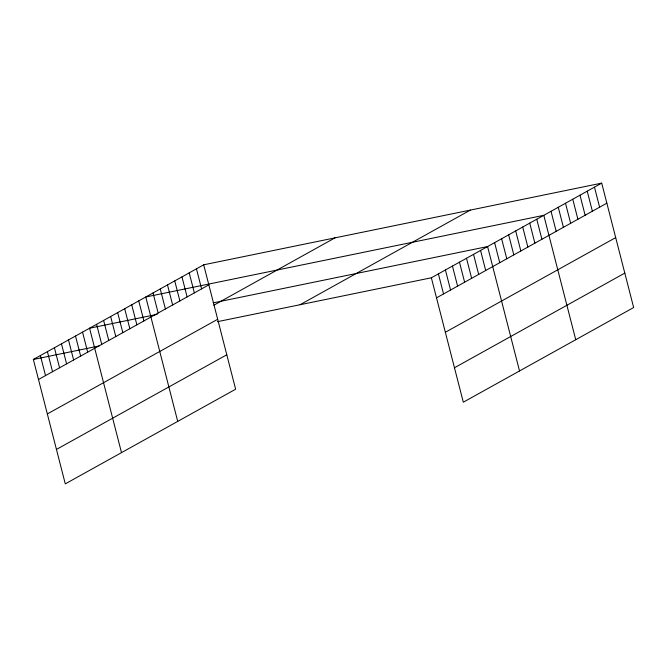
<?xml version="1.0" encoding="UTF-8"?>
<svg xmlns="http://www.w3.org/2000/svg" width="667" height="667" viewBox="0 0 667 667"><rect width="100%" height="100%" fill="white"/><g stroke="black" fill="none" stroke-linecap="round" stroke-linejoin="round"><path stroke-width="1" d="M203.693 264.807L235.634 389.211L65.291 483.867L33.35 359.463L203.693 264.807L601.709 183.133L633.65 307.537L463.307 402.193L431.366 277.789L601.709 183.133M38.494 379.498L208.838 284.851M213.882 305.178L335.034 237.852M47.34 413.94L217.675 319.285M300.025 304.744L470.36 210.088M56.445 449.425L226.788 354.769M436.518 297.832L606.853 203.177M445.356 332.274L615.699 237.619M454.469 367.759L624.804 273.103M157.17 314.349L89.561 328.222L121.502 452.626M213.182 302.86L487.577 246.557L519.526 370.96M33.35 359.463L99.024 345.981M217.434 321.686L431.366 277.789M594.472 187.16L599.616 207.204M587.227 191.179L592.379 211.222M579.99 195.206L585.134 215.249M572.753 199.225L577.897 219.268M565.508 203.252L570.66 223.295M558.271 207.27L563.415 227.314M551.034 211.297L556.178 231.341M575.738 339.72L543.797 215.316L145.773 296.99L177.714 421.394M536.768 219.226L541.912 239.261M529.74 223.128L534.884 243.172M522.711 227.03L527.855 247.073M515.683 230.94L520.835 250.975M508.663 234.842L513.807 254.886M501.634 238.744L506.778 258.788M494.606 242.646L499.75 262.69M480.557 250.458L485.701 270.502M473.528 254.36L478.673 274.404M466.5 258.271L471.644 278.306M459.471 262.173L464.624 282.216M452.451 266.075L457.595 286.118M445.423 269.985L450.567 290.02M438.394 273.887L443.538 293.93M196.448 268.826L201.592 288.869M189.211 272.853L194.355 292.896M181.974 276.872L187.119 296.915M174.729 280.899L179.882 300.934M167.492 284.917L172.636 304.961M160.255 288.944L165.399 308.979M153.01 292.963L158.162 313.006M138.744 300.892L143.897 320.935M131.724 304.794L136.868 324.837M124.696 308.704L129.84 328.739M117.667 312.606L122.811 332.65M110.639 316.508L115.791 336.552M103.618 320.41L108.763 340.453M96.59 324.32L101.734 344.364M82.533 332.124L87.685 352.168M75.513 336.035L80.657 356.07M68.484 339.937L73.628 359.98M61.456 343.838L66.6 363.882M54.427 347.749L59.571 367.784M47.407 351.651L52.551 371.694M40.379 355.553L45.523 375.596"/></g></svg>
